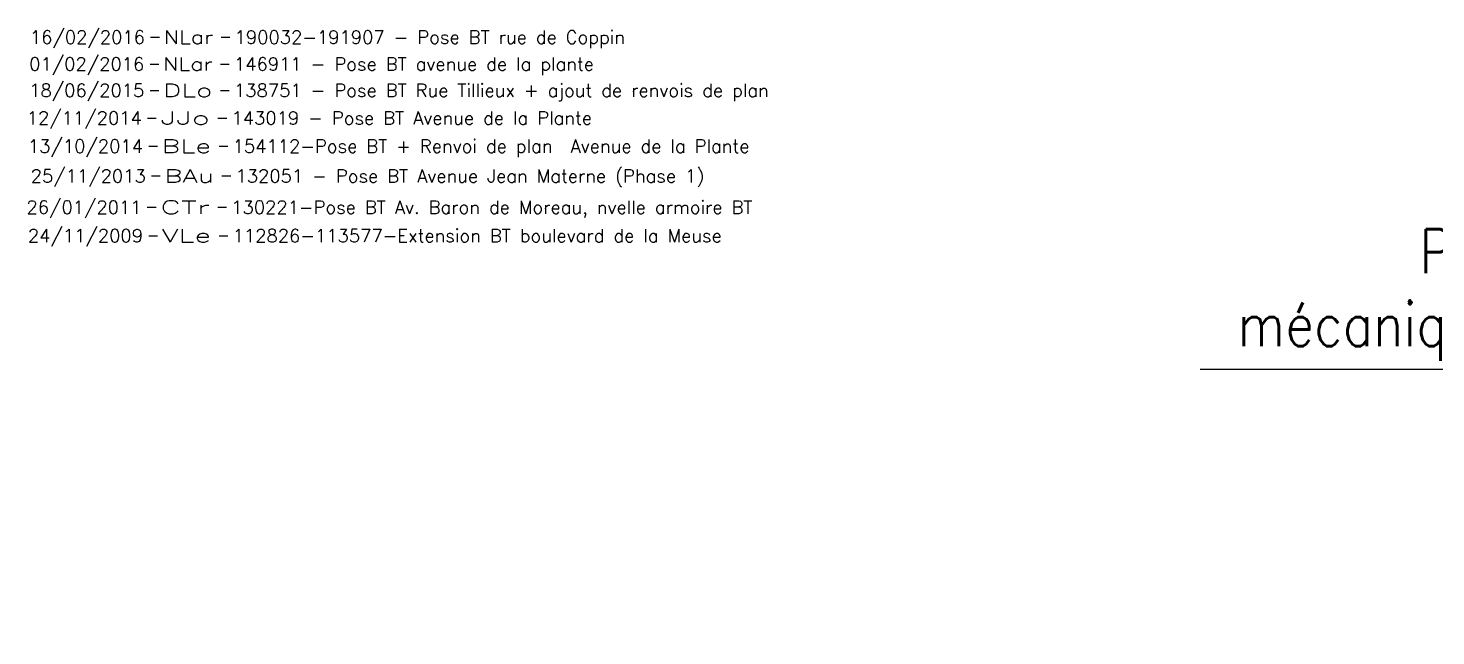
# Model space of a CAD drawing. Header units: millimetres. Extents: x 185001 to 186000, y 126997 to 128000.
# Drawn here: x 185011.3 to 185091.5, y 127454.2 to 127488.8 of the extents above; entities that cross this region are included whole.
import ezdxf
from ezdxf.enums import TextEntityAlignment as Align

# ---------------------------------------------------------------- set-up
doc = ezdxf.new("R2010")
doc.units = ezdxf.units.MM
doc.layers.get('0').update_dxf_attribs({"linetype": 'CONTINUOUS'})
doc.layers.add('B_420', color=7, linetype='CONTINUOUS')
doc.layers.add('B_910', color=7, linetype='CONTINUOUS', plot=False)
doc.styles.get("Standard").update_dxf_attribs({"font": 'romans.shx', "width": 0.85})
doc.dimstyles.get("Standard").update_dxf_attribs({"dimtxt": 1.5, "dimasz": 1.2, "dimexe": 0.625, "dimexo": 0.625, "dimgap": 0.25, "dimtad": 1, "dimdec": 1, "dimzin": 0, "dimdsep": 46, "dimtxsty": 'Standard', "dimcen": -0.5, "dimadec": 0, "dimazin": 0, "dimtfac": 1, "dimtdec": 1, "dimtmove": 0, "dimatfit": 3, "dimfxl": 0, "dimtolj": 1, "dimtzin": 0, "dimarcsym": 0})

# ---------------------------------------------------------------- blocks, each defined once
blk = doc.blocks.new('GIS_MODF')
at = {"color": 0, "linetype": 'Continuous', "flags": 128}
for points in [[(-2.257, -0.012), (-1.757, -0.012)], [(1.758, -0.012), (2.258, -0.012)]]:
    blk.add_lwpolyline(points, dxfattribs=at)
at = {"color": 0, "linetype": 'Continuous'}
blk.add_attdef('DATE', text='', height=0.75, dxfattribs=at).set_placement((-2.583, -0.387), align=Align.RIGHT)
at = {"color": 0, "linetype": 'Continuous', "width": 3.590909}
blk.add_attdef('USER', text='', height=0.75, dxfattribs=at).set_placement((-1.516, -0.387), (1.306, -0.387), align=Align.FIT)
at = {"color": 0, "linetype": 'Continuous'}
blk.add_attdef('DESC', (2.528, -0.387), '', height=0.75, dxfattribs=at)

msp = doc.modelspace()

# ---------------------------------------------------------------- block references
at = {"layer": 'B_910'}
ref = msp.add_blockref('GIS_MODF', (185020.522, 127488.289), dxfattribs=at)
ref.add_attrib('DATE', '16/02/2016', dxfattribs={"layer": '0', "color": 0, "linetype": 'Continuous', "height": 0.75}).set_placement((185017.939, 127487.903), align=Align.RIGHT)
ref.add_attrib('USER', 'NLar', dxfattribs={"layer": '0', "color": 0, "linetype": 'Continuous', "height": 0.75, "width": 1.128571}).set_placement((185019.006, 127487.903), (185021.827, 127487.903), align=Align.FIT)
ref.add_attrib('DESC', '190032-191907 - Pose BT rue de Coppin', (185023.049, 127487.903), dxfattribs={"layer": '0', "color": 0, "linetype": 'Continuous', "height": 0.75})
ref = msp.add_blockref('GIS_MODF', (185020.486, 127486.761), dxfattribs=at)
ref.add_attrib('DATE', '01/02/2016', dxfattribs={"layer": '0', "color": 0, "linetype": 'Continuous', "height": 0.75}).set_placement((185017.903, 127486.374), align=Align.RIGHT)
ref.add_attrib('USER', 'NLar', dxfattribs={"layer": '0', "color": 0, "linetype": 'Continuous', "height": 0.75, "width": 1.128571}).set_placement((185018.97, 127486.374), (185021.791, 127486.374), align=Align.FIT)
ref.add_attrib('DESC', '146911 - Pose BT avenue de la plante', (185023.014, 127486.374), dxfattribs={"layer": '0', "color": 0, "linetype": 'Continuous', "height": 0.75})
ref = msp.add_blockref('GIS_MODF', (185020.486, 127485.261), dxfattribs=at)
ref.add_attrib('DATE', '18/06/2015', dxfattribs={"layer": '0', "color": 0, "linetype": 'Continuous', "height": 0.75}).set_placement((185017.903, 127484.874), align=Align.RIGHT)
ref.add_attrib('USER', 'DLo', dxfattribs={"layer": '0', "color": 0, "linetype": 'Continuous', "height": 0.75, "width": 1.462963}).set_placement((185018.97, 127484.874), (185021.791, 127484.874), align=Align.FIT)
ref.add_attrib('DESC', '138751 - Pose BT Rue Tillieux + ajout de renvois de plan', (185023.014, 127484.874), dxfattribs={"layer": '0', "color": 0, "linetype": 'Continuous', "height": 0.75})
ref = msp.add_blockref('GIS_MODF', (185020.344, 127483.685), dxfattribs=at)
ref.add_attrib('DATE', '12/11/2014', dxfattribs={"layer": '0', "color": 0, "linetype": 'Continuous', "height": 0.75}).set_placement((185017.762, 127483.298), align=Align.RIGHT)
ref.add_attrib('USER', 'JJo', dxfattribs={"layer": '0', "color": 0, "linetype": 'Continuous', "height": 0.75, "width": 1.645833}).set_placement((185018.829, 127483.298), (185021.65, 127483.298), align=Align.FIT)
ref.add_attrib('DESC', '143019 - Pose BT Avenue de la Plante', (185022.872, 127483.298), dxfattribs={"layer": '0', "color": 0, "linetype": 'Continuous', "height": 0.75})
ref = msp.add_blockref('GIS_MODF', (185020.409, 127482.08), dxfattribs=at)
ref.add_attrib('DATE', '13/10/2014', dxfattribs={"layer": '0', "color": 0, "linetype": 'Continuous', "height": 0.75}).set_placement((185017.827, 127481.694), align=Align.RIGHT)
ref.add_attrib('USER', 'BLe', dxfattribs={"layer": '0', "color": 0, "linetype": 'Continuous', "height": 0.75, "width": 1.490566}).set_placement((185018.893, 127481.694), (185021.715, 127481.694), align=Align.FIT)
ref.add_attrib('DESC', '154112-Pose BT + Renvoi de plan  Avenue de la Plante', (185022.937, 127481.694), dxfattribs={"layer": '0', "color": 0, "linetype": 'Continuous', "height": 0.75})
ref = msp.add_blockref('GIS_MODF', (185020.571, 127480.379), dxfattribs=at)
ref.add_attrib('DATE', '25/11/2013', dxfattribs={"layer": '0', "color": 0, "linetype": 'Continuous', "height": 0.75}).set_placement((185017.989, 127479.992), align=Align.RIGHT)
ref.add_attrib('USER', 'BAu', dxfattribs={"layer": '0', "color": 0, "linetype": 'Continuous', "height": 0.75, "width": 1.462963}).set_placement((185019.055, 127479.992), (185021.877, 127479.992), align=Align.FIT)
ref.add_attrib('DESC', '132051 - Pose BT Avenue Jean Materne (Phase 1)', (185023.099, 127479.992), dxfattribs={"layer": '0', "color": 0, "linetype": 'Continuous', "height": 0.75})
ref = msp.add_blockref('GIS_MODF', (185020.328, 127478.596), dxfattribs=at)
ref.add_attrib('DATE', '26/01/2011', dxfattribs={"layer": '0', "color": 0, "linetype": 'Continuous', "height": 0.75}).set_placement((185017.746, 127478.209), align=Align.RIGHT)
ref.add_attrib('USER', 'CTr', dxfattribs={"layer": '0', "color": 0, "linetype": 'Continuous', "height": 0.75, "width": 1.612245}).set_placement((185018.812, 127478.209), (185021.634, 127478.209), align=Align.FIT)
ref.add_attrib('DESC', '130221-Pose BT Av. Baron de Moreau, nvelle armoire BT', (185022.856, 127478.209), dxfattribs={"layer": '0', "color": 0, "linetype": 'Continuous', "height": 0.75})
ref = msp.add_blockref('GIS_MODF', (185020.409, 127476.975), dxfattribs=at)
ref.add_attrib('DATE', '24/11/2009', dxfattribs={"layer": '0', "color": 0, "linetype": 'Continuous', "height": 0.75}).set_placement((185017.827, 127476.589), align=Align.RIGHT)
ref.add_attrib('USER', 'VLe', dxfattribs={"layer": '0', "color": 0, "linetype": 'Continuous', "height": 0.75, "width": 1.58}).set_placement((185018.893, 127476.589), (185021.715, 127476.589), align=Align.FIT)
ref.add_attrib('DESC', '112826-113577-Extension BT boulevard de la Meuse', (185022.937, 127476.589), dxfattribs={"layer": '0', "color": 0, "linetype": 'Continuous', "height": 0.75})

# ---------------------------------------------------------------- texts
at = {"layer": 'B_420', "insert": (185106.597, 127473.578), "char_height": 2.5, "attachment_point": 6}
msp.add_mtext('Protections\\Pmécaniques(L:3.0)', dxfattribs=at)

# ---------------------------------------------------------------- leaders
at = {"layer": 'B_420', "annotation_type": 0, "has_hookline": 1, "hookline_direction": 1, "text_width": 28.536}
msp.add_leader([(185113.376, 127454.152), (185108.047, 127469.34), (185106.847, 127469.34)], dimstyle='Standard', dxfattribs=at)

doc.saveas('drawing.dxf')
